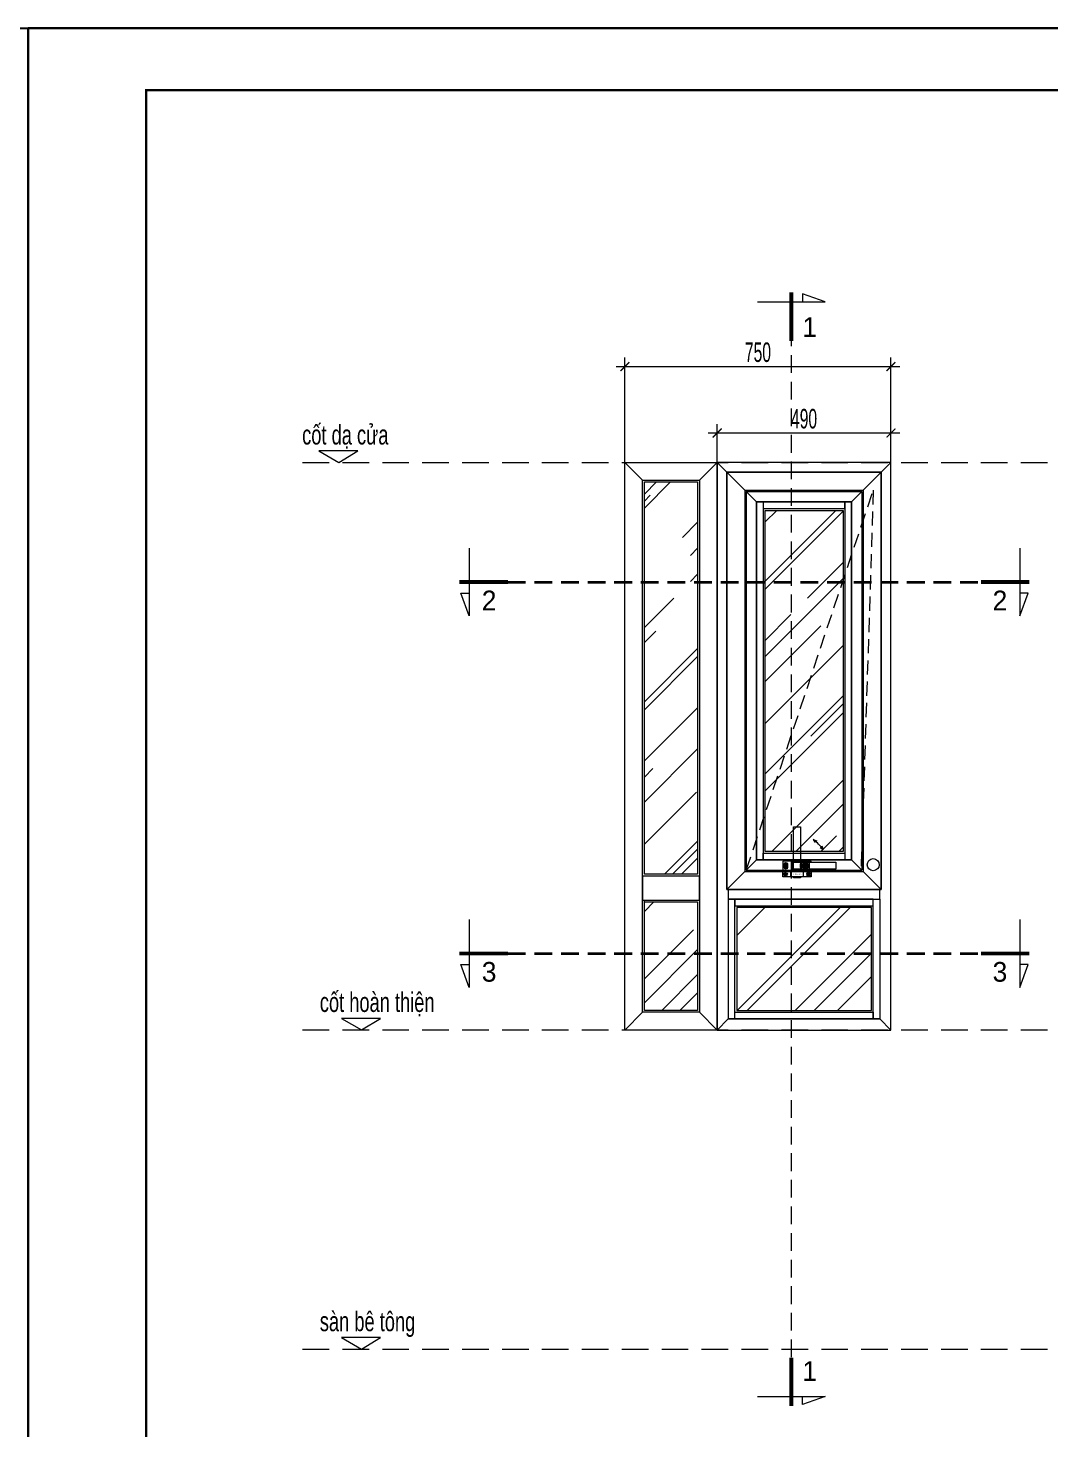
# Model space of a CAD drawing. Header units: millimetres. Extents: x 1336014 to 2939047, y -333549 to -60566.
# Drawn here: x 1466596 to 1469477, y -216065 to -212116 of the extents above; entities that cross this region are included whole.
import ezdxf

# ---------------------------------------------------------------- set-up
doc = ezdxf.new("R2010")
doc.units = ezdxf.units.MM
doc.header["$MEASUREMENT"] = 0
for name, pattern in [('$1$HIDDEN', [0.375, 0.25, -0.125]), ('DASHDOT', [1, 0.5, -0.25, 0, -0.25]), ('DASHED', [0.75, 0.5, -0.25]), ('HIDDEN', [0.375, 0.25, -0.125])]:
    doc.linetypes.add(name, pattern=pattern)
for name, color, linetype, lineweight in [('.A-net Hatch', 250, 'Continuous', 9), ('.A-net Thay', 33, 'Continuous', 20), ('.A-net Truc', 79, 'DASHDOT', 15), ('02.Thay', 145, 'Continuous', 15), ('05.Text', 253, 'Continuous', 18), ('08.Dim', 156, 'Continuous', 15), ('10.Text', 254, 'Continuous', 18), ('11.Khung bo', 32, 'Continuous', 50), ('12.Khung', 36, 'Continuous', 25), ('13.netcat', 1, 'HIDDEN', 35), ('AUDIT_I_160217234026-0', 7, 'Continuous', 5), ('CA.cat 30', 30, 'Continuous', 35), ('CA.thay 145', 145, 'Continuous', 18)]:
    doc.layers.add(name, color=color, linetype=linetype, lineweight=lineweight)
doc.layers.add('Tpl_Bound', color=1, linetype='Continuous', plot=False)
doc.styles.get("Standard").update_dxf_attribs({"font": 'arial.ttf'})
doc.styles.add('TT5_Text Dim', font='hoatbif.shx', dxfattribs={"width": 0.6})
doc.styles.add('VnAvantH', font='')
doc.styles.get('VnAvantH').set_extended_font_data('.VnAvantH')
doc.dimstyles.new('TT5_Dim 1-25', dxfattribs={"dimscale": 25, "dimtxt": 2.2, "dimasz": 1, "dimexe": 1, "dimexo": 0, "dimgap": 0.5, "dimtad": 1, "dimdec": 0, "dimzin": 0, "dimdsep": 46, "dimtxsty": 'TT5_Text Dim', "dimblk": 'ARCHTICK', "dimcen": 0, "dimdle": 1, "dimclrd": 256, "dimclre": 256, "dimclrt": 1, "dimadec": 0, "dimazin": 0, "dimtfac": 0.015, "dimtdec": 0, "dimtix": 1, "dimtmove": 2, "dimatfit": 3, "dimldrblk": 'DOT', "dimfxl": 1, "dimtolj": 1, "dimtzin": 0, "dimlwd": -1, "dimlwe": -1, "dimarcsym": 1})

# ---------------------------------------------------------------- blocks, each defined once
blk = doc.blocks.new('100')
at = {"layer": '11.Khung bo', "const_width": 26.7}
blk.add_lwpolyline([(1860913, -945240), (1860913, -916940), (1896063, -916940), (1896063, -945240)], close=True, dxfattribs=at)
blk.add_lwpolyline([(1860913, -945240), (1860913, -916940), (1896063, -916940), (1896063, -945240)], close=True, dxfattribs=at)
blk.add_lwpolyline([(1860913, -945240), (1860913, -916940), (1896063, -916940), (1896063, -945240)], close=True, dxfattribs=at)
at = {"layer": '12.Khung'}
blk.add_lwpolyline([(1901579, -945940), (1901579, -916240), (1859580, -916240), (1859580, -945940)], close=True, dxfattribs=at)
blk.add_lwpolyline([(1901579, -945940), (1901579, -916240), (1859580, -916240), (1859580, -945940)], close=True, dxfattribs=at)
blk.add_lwpolyline([(1901579, -945940), (1901579, -916240), (1859580, -916240), (1859580, -945940)], close=True, dxfattribs=at)
blk = doc.blocks.new('_ARCHTICK')
at = {"const_width": 0.15}
blk.add_lwpolyline([(-0.5, -0.5), (0.5, 0.5)], dxfattribs=at)
blk = doc.blocks.new('*D2175')
at = {"layer": '08.Dim', "ltscale": 200, "transparency": 16777216}
for p, q in [((1468538.5, -213340.3), (1468538.5, -213232.2)), ((1469028.5, -213340.3), (1469028.5, -213232.2)), ((1468513.5, -213257.2), (1469053.5, -213257.2))]:
    blk.add_line(p, q, dxfattribs=at)
at = {"layer": 'Defpoints', "color": 0, "ltscale": 200, "transparency": 16777216}
for p in [(1469028.5, -213257.2), (1468538.5, -213340.3), (1469028.5, -213340.3)]:
    blk.add_point(p, dxfattribs=at)
at = {"layer": '08.Dim', "ltscale": 200, "transparency": 16777216, "xscale": 25, "yscale": 25, "zscale": 25, "rotation": 180}
blk.add_blockref('_ARCHTICK', (1468538.5, -213257.2), dxfattribs=at)
at = {"layer": '08.Dim', "ltscale": 200, "transparency": 16777216, "xscale": 25, "yscale": 25, "zscale": 25}
blk.add_blockref('_ARCHTICK', (1469028.5, -213257.2), dxfattribs=at)
at = {"layer": '08.Dim', "color": 1, "ltscale": 200, "transparency": 16777216, "insert": (1468783.5, -213217.2), "char_height": 55, "attachment_point": 5, "style": 'TT5_Text Dim'}
blk.add_mtext('\\A1;490', dxfattribs=at)
blk = doc.blocks.new('_DOT')
blk.add_line((-0.5, 0), (-1, 0))
at = {"const_width": 0.5}
blk.add_lwpolyline([(-0.25, 0, 1), (0.25, 0, 1)], format="xyb", close=True, dxfattribs=at)
blk = doc.blocks.new('Khóa cửa sổ mở hất XingFa hệ 55')
for color, points in [(256, [(13.4, 5.1, 1), (4.4, 5.1), (4.4, -5.1, 1), (13.4, -5.1)]), (252, [(57, 5), (57, -5), (71, -5), (71, 5)]), (256, [(9, -28, 1), (9, -20), (6, -20, 1), (6, -28)]), (256, [(74, -28, 1), (74, -20), (71, -20, 1), (71, -28)])]:
    blk.add_hatch(color=color).paths.add_polyline_path(points)
for p, q in [((85.5, 73.8), (91.5, 65.6)), ((85.5, 73.8), (95.8, 69.9)), ((105.6, 51.5), (113.8, 45.5)), ((109.9, 55.8), (113.8, 45.5)), ((27, 13), (30, 10)), ((53, 13), (50, 10)), ((30, -10), (27, -13)), ((50, -10), (53, -13))]:
    blk.add_line(p, q)
at = {"color": 252}
for points in [[(30, -10), (30, 110), (50, 110), (50, -10)], [(50, -5), (50, 5), (54, 5), (54, -5)], [(54, -10), (54, 10), (74, 10), (74, -10)], [(57, -6), (57, 6), (71, 6), (71, -6)], [(57, -6), (57, 6), (71, 6), (71, -6)], [(57, -5), (57, 5), (71, 5), (71, -5)]]:
    blk.add_lwpolyline(points, close=True, dxfattribs=at)
for points in [[(80, 10), (80, 13), (0, 13), (0, -13), (35, -13)], [(53, 10), (53, 13), (27, 13), (27, -13), (35, -13)], [(30, -16.5), (30, -14), (50, -14), (50, -16.5)], [(50, -31.5), (50, -34), (30, -34), (30, -31.5)], [(45, -13), (80, -13), (80, -10)], [(45, -13), (53, -13), (53, -10)]]:
    blk.add_lwpolyline(points)
for points in [[(4.4, -5.1), (4.4, 5.1, -1), (13.4, 5.1), (13.4, -5.1, -1)], [(9, -28), (6, -28, -1), (6, -20), (9, -20, -1)], [(71, -28), (74, -28, 1), (74, -20), (71, -20, 1)]]:
    blk.add_lwpolyline(points, format="xyb", close=True)
for points in [[(30, 10), (150, 10), (150, -10), (30, -10)], [(0, -16.5), (80, -16.5), (80, -31.5), (0, -31.5)], [(22.5, -16.5), (57.5, -16.5), (57.5, -31.5), (22.5, -31.5)], [(35, -10), (45, -10), (45, -14), (35, -14)]]:
    blk.add_lwpolyline(points, close=True)
blk.add_arc((30, -10), 100.5, 33.5158, 56.4842)
at = {"insert": (29.1, -22.1), "char_height": 3.2, "width": 70.346, "attachment_point": 1}
blk.add_mtext('{\\fTimes New Roman|b0|i0|c0|p18;KIN\\fTimes New Roman|b0|i0|c128|p18; \\fTimes New Roman|b0|i0|c0|p18;LONG}', dxfattribs=at)
blk = doc.blocks.new('*D2176')
at = {"layer": '08.Dim', "ltscale": 200, "transparency": 16777216}
for p, q in [((1468253.5, -213069.8), (1469053.5, -213069.8)), ((1468278.5, -213340.3), (1468278.5, -213044.8)), ((1469028.5, -213398.3), (1469028.5, -213044.8))]:
    blk.add_line(p, q, dxfattribs=at)
at = {"layer": 'Defpoints', "color": 0, "ltscale": 200, "transparency": 16777216}
for p in [(1469028.5, -213069.8), (1468278.5, -213340.3), (1469028.5, -213398.3)]:
    blk.add_point(p, dxfattribs=at)
at = {"layer": '08.Dim', "ltscale": 200, "transparency": 16777216, "xscale": 25, "yscale": 25, "zscale": 25, "rotation": 180}
blk.add_blockref('_ARCHTICK', (1468278.5, -213069.8), dxfattribs=at)
at = {"layer": '08.Dim', "ltscale": 200, "transparency": 16777216, "xscale": 25, "yscale": 25, "zscale": 25}
blk.add_blockref('_ARCHTICK', (1469028.5, -213069.8), dxfattribs=at)
at = {"layer": '08.Dim', "color": 1, "ltscale": 200, "transparency": 16777216, "insert": (1468653.5, -213029.8), "char_height": 55, "attachment_point": 5, "style": 'TT5_Text Dim'}
blk.add_mtext('\\A1;750', dxfattribs=at)
blk = doc.blocks.new('vet cat')
at = {"layer": 'CA.cat 30', "const_width": 50}
blk.add_lwpolyline([(-82592, -188552), (-81976, -188552)], dxfattribs=at)
at = {"layer": 'CA.thay 145'}
blk.add_line((-82574, -188411), (-82469, -188411), dxfattribs=at)
blk.add_lwpolyline([(-82469, -188983), (-82469, -188122), (-82574, -188411)], dxfattribs=at)
blk = doc.blocks.new('xgfmjghfhg')
at = {"layer": 'CA.cat 30', "xscale": 0.2222222220152616, "yscale": 0.2222222220152616, "zscale": 0.2222222220152616, "rotation": 180}
blk.add_blockref('vet cat', (-18217, -41900.5), dxfattribs=at)
blk = doc.blocks.new('MSDSHDGDFGDF')
at = {"layer": 'CA.cat 30', "xscale": -0.2222222220152616, "yscale": 0.2222222222480923, "zscale": 0.2222222221704821, "rotation": 180}
blk.add_blockref('vet cat', (18217, -41900.5), dxfattribs=at)

msp = doc.modelspace()

# ---------------------------------------------------------------- hatches: boundary and pattern name
at = {"layer": '.A-net Hatch'}
h = msp.add_hatch(dxfattribs=at)
h.set_pattern_fill('AR-RROOF', color=256, scale=200, angle=45)
h.paths.add_polyline_path([(1468333.5, -214501.4), (1468333.5, -213395.3), (1468483.5, -213395.3), (1468483.5, -214501.4)])
h = msp.add_hatch(dxfattribs=at)
h.set_pattern_fill('AR-RROOF', color=256, scale=200, angle=45)
h.paths.add_polyline_path([(1468673.5, -213475.3), (1468893.5, -213475.3), (1468893.5, -214436.9), (1468673.5, -214436.9)])
h = msp.add_hatch(dxfattribs=at)
h.set_pattern_fill('AR-RROOF', color=256, scale=200, angle=45)
edge = h.paths.add_edge_path()
edge.add_line((1468333.5, -214579.4), (1468483.5, -214579.4))
edge.add_line((1468483.5, -214579.4), (1468483.5, -214885.3))
edge.add_line((1468483.5, -214885.3), (1468333.5, -214885.3))
edge.add_line((1468333.5, -214885.3), (1468333.5, -214574.4))
h = msp.add_hatch(dxfattribs=at)
h.set_pattern_fill('AR-RROOF', color=256, scale=200, angle=45)
h.paths.add_polyline_path([(1468593.5, -214885.3), (1468973.5, -214885.3), (1468973.5, -214594.9), (1468593.5, -214594.9)])

# ---------------------------------------------------------------- linework, layer by layer
at = {"layer": '.A-net Truc', "linetype": '$1$HIDDEN', "ltscale": 300}
for p, q in [((1467369.7, -213340.3), (1471523.3, -213340.3)), ((1467369.7, -214940), (1475676.4, -214940)), ((1467369.7, -215840), (1475676.4, -215840))]:
    msp.add_line(p, q, dxfattribs=at)
at = {"layer": '02.Thay'}
for p, q in [((1468328.5, -213390.3), (1468278.5, -213340.3)), ((1468488.5, -213390.3), (1468538.5, -213340.3)), ((1468538.5, -214940.3), (1468538.5, -213340.3)), ((1469028.5, -214940.3), (1469028.5, -213340.3)), ((1468566.1, -213367.9), (1468566.1, -214544.3)), ((1468566.1, -213367.9), (1469000.9, -213367.9)), ((1469000.9, -213367.9), (1469000.9, -214544.3)), ((1468616.7, -213418.5), (1468616.7, -214493.7)), ((1468616.7, -213418.5), (1468950.3, -213418.5)), ((1468620.7, -213422.5), (1468620.7, -214489.7)), ((1468620.7, -213422.5), (1468946.3, -213422.5)), ((1468946.3, -213422.5), (1468946.3, -214489.7)), ((1468950.3, -213418.5), (1468950.3, -214493.7)), ((1468649.7, -213451.5), (1468649.7, -214460.7)), ((1468649.7, -213451.5), (1468917.3, -213451.5)), ((1468917.3, -213451.5), (1468917.3, -214460.7)), ((1468917.3, -213451.5), (1468917.3, -214460.7)), ((1468649.7, -214460.7), (1468917.3, -214460.7)), ((1468616.7, -214493.7), (1468950.3, -214493.7)), ((1468620.7, -214489.7), (1468946.3, -214489.7)), ((1468566.1, -214544.3), (1469000.9, -214544.3)), ((1468328.5, -214890.3), (1468278.5, -214940.3)), ((1468488.5, -214890.3), (1468538.5, -214940.3)), ((1468569.7, -214909.1), (1468538.5, -214940.3)), ((1468569.7, -214909.1), (1468997.3, -214909.1)), ((1468997.3, -214909.1), (1469028.5, -214940.3)), ((1468538.5, -214940.3), (1469028.5, -214940.3))]:
    msp.add_line(p, q, dxfattribs=at)
at = {"layer": '02.Thay', "linetype": 'DASHED', "ltscale": 80}
for p, q in [((1468620.7, -214489.7), (1468978.5, -213418.5)), ((1468978.5, -213418.5), (1468944.2, -214487.6))]:
    msp.add_line(p, q, dxfattribs=at)
at = {"layer": '02.Thay'}
for points in [[(1468278.5, -213340.3), (1468538.5, -213340.3), (1468538.5, -214940.3), (1468278.5, -214940.3)], [(1468566.1, -213367.9), (1469000.9, -213367.9), (1469028.5, -213340.3), (1468538.5, -213340.3)], [(1468328.5, -213390.3), (1468488.5, -213390.3), (1468488.5, -214890.3), (1468328.5, -214890.3)], [(1468566.1, -213367.9), (1468616.7, -213418.5), (1468616.7, -214493.7), (1468566.1, -214544.3)], [(1468616.7, -213418.5), (1468950.3, -213418.5), (1469000.9, -213367.9), (1468566.1, -213367.9)], [(1469000.9, -213367.9), (1468950.3, -213418.5), (1468950.3, -214493.7), (1469000.9, -214544.3)], [(1468620.7, -213422.5), (1468946.3, -213422.5), (1468917.3, -213451.5), (1468649.7, -213451.5)], [(1468649.7, -213451.5), (1468620.7, -213422.5), (1468620.7, -214489.7), (1468649.7, -214460.7)], [(1468917.3, -213451.5), (1468946.3, -213422.5), (1468946.3, -214489.7), (1468917.3, -214460.7)], [(1468649.7, -213451.5), (1468668.5, -213451.5), (1468668.5, -214460.7), (1468649.7, -214460.7)], [(1468898.5, -213451.5), (1468668.5, -213451.5), (1468668.5, -213470.3), (1468898.5, -213470.3)], [(1468898.5, -214460.7), (1468917.3, -214460.7), (1468917.3, -213451.5), (1468898.5, -213451.5)], [(1468673.5, -213475.3), (1468893.5, -213475.3), (1468893.5, -214436.9), (1468673.5, -214436.9)], [(1468620.7, -214489.7), (1468946.3, -214489.7), (1468917.3, -214460.7), (1468649.7, -214460.7)], [(1468668.5, -214441.9), (1468898.5, -214441.9), (1468898.5, -214460.7), (1468668.5, -214460.7)], [(1468616.7, -214493.7), (1468950.3, -214493.7), (1469000.9, -214544.3), (1468566.1, -214544.3)], [(1468328.5, -214574.4), (1468488.5, -214574.4), (1468488.5, -214506.4), (1468328.5, -214506.4)], [(1468569.7, -214571.1), (1468997.3, -214571.1), (1468997.3, -214544.3), (1468569.7, -214544.3)], [(1468569.7, -214909.1), (1468588.5, -214909.1), (1468588.5, -214571.1), (1468569.7, -214571.1)], [(1468588.5, -214589.9), (1468978.5, -214589.9), (1468978.5, -214571.1), (1468588.5, -214571.1)], [(1468978.5, -214571.1), (1468997.3, -214571.1), (1468997.3, -214909.1), (1468978.5, -214909.1)], [(1468593.5, -214885.3), (1468973.5, -214885.3), (1468973.5, -214594.9), (1468593.5, -214594.9)], [(1468978.5, -214909.1), (1468588.5, -214909.1), (1468588.5, -214890.3), (1468978.5, -214890.3)], [(1468538.5, -214940.3), (1469028.5, -214940.3), (1468997.3, -214909.1), (1468569.7, -214909.1)]]:
    msp.add_lwpolyline(points, close=True, dxfattribs=at)
at = {"layer": '02.Thay', "ltscale": 20}
for points in [[(1468616.7, -213418.5), (1468616.7, -213418.5), (1468566.1, -213367.9)], [(1468950.3, -213418.5), (1468950.3, -213418.5), (1469000.9, -213367.9)], [(1468649.7, -213451.5), (1468620.7, -213422.5)], [(1468917.3, -213451.5), (1468946.3, -213422.5)]]:
    msp.add_lwpolyline(points, dxfattribs=at)
at = {"layer": '02.Thay'}
for points in [[(1468333.5, -214501.4), (1468333.5, -213395.3), (1468483.5, -213395.3), (1468483.5, -214501.4), (1468333.5, -214501.4)], [(1468917.3, -213451.5), (1468946.3, -213422.5), (1468946.3, -213422.5)], [(1468620.7, -214489.7), (1468649.7, -214460.7)], [(1468946.3, -214489.7), (1468917.3, -214460.7)], [(1468917.3, -214460.7), (1468946.3, -214489.7)], [(1468333.5, -214579.4), (1468483.5, -214579.4), (1468483.5, -214885.3), (1468333.5, -214885.3), (1468333.5, -214574.4)]]:
    msp.add_lwpolyline(points, dxfattribs=at)
msp.add_circle((1468978.5, -214474.2), 17, dxfattribs=at)
at = {"layer": '13.netcat', "ltscale": 200}
for p, q in [((1467948.5, -213677.4), (1469282, -213677.4)), ((1467948.5, -214724.5), (1469282, -214724.5))]:
    msp.add_line(p, q, dxfattribs=at)
at = {"layer": 'AUDIT_I_160217234026-0'}
for points in [[(1467472.1, -213340.3), (1467525.9, -213307.8), (1467415.8, -213307.8)], [(1467535.6, -214940), (1467589.4, -214907.5), (1467479.3, -214907.5)], [(1467535.6, -215840), (1467589.4, -215807.5), (1467479.3, -215807.5)]]:
    msp.add_lwpolyline(points, close=True, dxfattribs=at)
at = {"layer": 'CA.thay 145', "color": 1, "linetype": '$1$HIDDEN', "ltscale": 200}
msp.add_line((1468747.6, -212887.8), (1468747.6, -215863.7), dxfattribs=at)
at = {"layer": 'Tpl_Bound', "color": 1}
for points in [[(1456095.9, -219540.4), (1456095.9, -212115.5), (1466595.8, -212115.5), (1466595.8, -219540.4)], [(1466595.8, -219540.4), (1466595.8, -212115.5), (1477095.7, -212115.5), (1477095.7, -219540.4)]]:
    msp.add_lwpolyline(points, close=True, dxfattribs=at)

# ---------------------------------------------------------------- block references
at = {"layer": '.A-net Thay', "rotation": 90.00000000000001}
msp.add_blockref('xgfmjghfhg', (1468747.6, -212997.3), dxfattribs=at)
at = {"layer": '.A-net Thay', "xscale": -1, "rotation": 90}
msp.add_blockref('xgfmjghfhg', (1468747.6, -215863.7), dxfattribs=at)
at = {"layer": '02.Thay'}
msp.add_blockref('Khóa cửa sổ mở hất XingFa hệ 55', (1468723.5, -214477.2), dxfattribs=at)
at = {"layer": '05.Text', "xscale": 0.25, "yscale": 0.25, "zscale": 0.25}
msp.add_blockref('100', (1001700.9, 16944.5), dxfattribs=at)
at = {"layer": 'CA.thay 145'}
for p in [(1467948.5, -213677.4), (1467948.5, -214724.5)]:
    msp.add_blockref('MSDSHDGDFGDF', p, dxfattribs=at)
at = {"layer": 'CA.thay 145', "xscale": -1}
for p in [(1469282, -213677.4), (1469282, -214724.5)]:
    msp.add_blockref('MSDSHDGDFGDF', p, dxfattribs=at)

# ---------------------------------------------------------------- texts
at = {"layer": '10.Text', "style": 'TT5_Text Dim', "width": 0.7}
for s, p in [('cèt d¹ cöa', (1467368.6, -213289.7)), ('cèt hoµn thiÖn', (1467418.4, -214889.4)), ('sµn bª t«ng', (1467418.4, -215789.4))]:
    msp.add_text(s, height=55, dxfattribs=at).set_placement(p)
at = {"layer": 'AUDIT_I_160217234026-0', "style": 'VnAvantH'}
for s, rotation, p in [('1', 360, (1468778.6, -212986.5)), ('2', 360, (1467875, -213757.1)), ('2', 0, (1469315, -213757.1)), ('3', 360, (1467875, -214804.1)), ('3', 0, (1469315, -214804.1)), ('1', 360, (1468778.6, -215929.5))]:
    msp.add_text(s, height=55.6, rotation=rotation, dxfattribs=at).set_placement(p)

# ---------------------------------------------------------------- dimensions: what is measured, and where the dimension line sits
at = {"layer": '08.Dim', "ltscale": 200}
for base, p1, p2, picture, middle in [((1469028.5, -213069.8), (1468278.5, -213340.3), (1469028.5, -213398.3), '*D2176', (1468653.5, -213029.8)), ((1469028.5, -213257.2), (1468538.5, -213340.3), (1469028.5, -213340.3), '*D2175', (1468783.5, -213217.2))]:
    dim = msp.add_linear_dim(base=base, p1=p1, p2=p2, dimstyle='TT5_Dim 1-25', dxfattribs=at)
    dim.commit()
    dim.dimension.update_dxf_attribs({"geometry": picture, "text_midpoint": middle})

doc.saveas('drawing.dxf')
